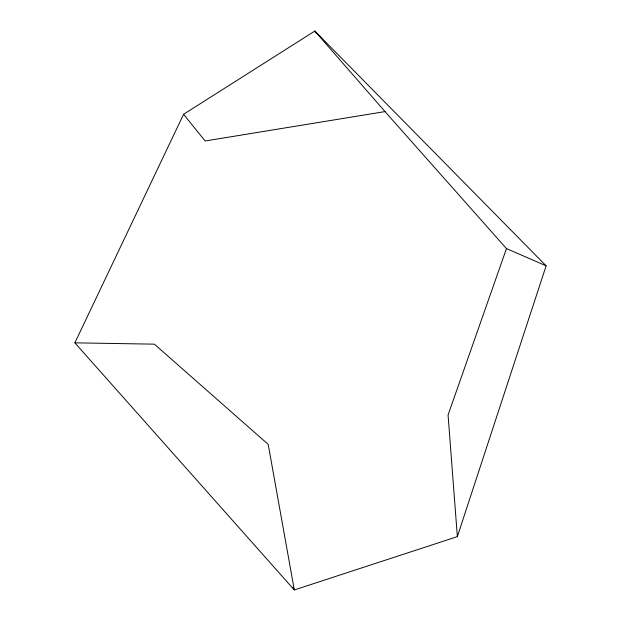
<?xml version="1.0" encoding="UTF-8"?>
<svg xmlns="http://www.w3.org/2000/svg" width="621" height="621" viewBox="0 0 621 621"><rect width="100%" height="100%" fill="white"/><g stroke="black" fill="none" stroke-linecap="round" stroke-linejoin="round"><path stroke-width="0.93" d="M457.359 536.629L546.131 265.827L314.824 31.05L183.583 114.272L74.869 342.839L294.307 589.95L457.359 536.629L448.067 414.975L506.472 248.594L385.004 111.594L314.824 31.05L315.499 32.866M385.004 111.594L205.132 140.99L183.583 114.272M74.869 342.839L154.373 344.158L268.194 444.372L294.307 589.95M506.472 248.594L546.131 265.827M293.011 587.365L293.88 589.088"/></g></svg>
